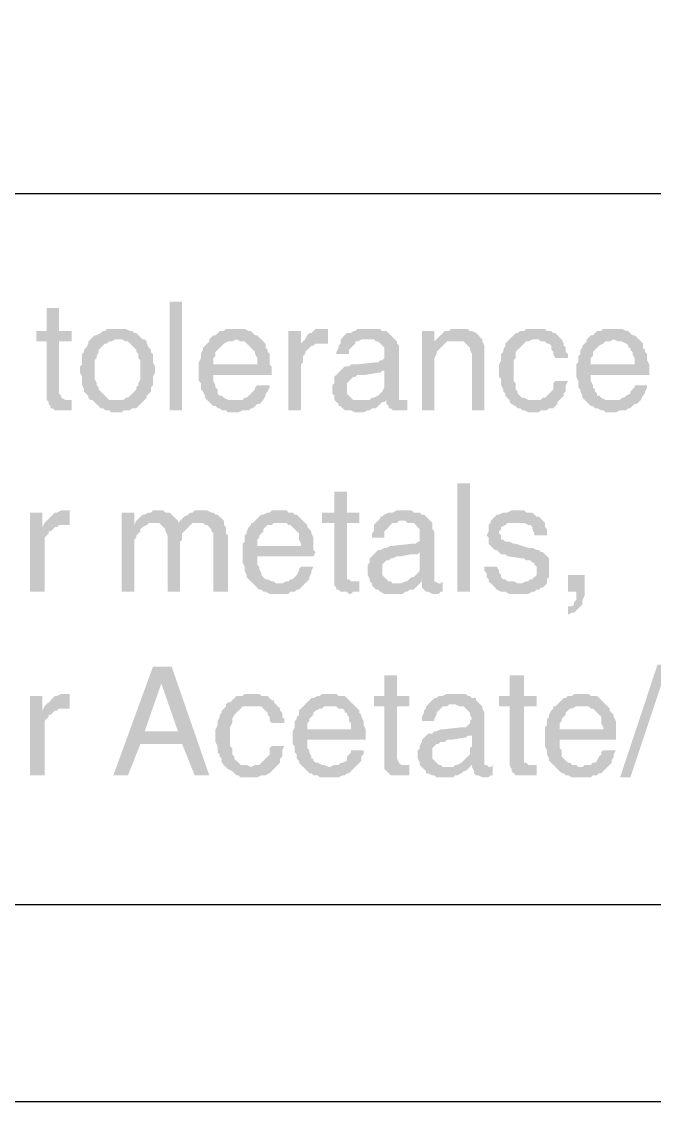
# Model space of a CAD drawing. Header units: inches. Extents: x 3613 to 8393, y -2205 to -794.
# Drawn here: x 6090.13 to 6103.83, y -1185.65 to -1162.28 of the extents above; entities that cross this region are included whole.
import ezdxf

# ---------------------------------------------------------------- set-up
doc = ezdxf.new("R2010")
doc.units = ezdxf.units.IN
doc.header["$MEASUREMENT"] = 0

msp = doc.modelspace()

# ---------------------------------------------------------------- hatches: boundary and pattern name
at = {"transparency": 33554559}
for points in [[(6090.944, -1168.479), (6090.673, -1168.479), (6090.673, -1168.975), (6090.448, -1168.975), (6090.448, -1169.201), (6090.673, -1169.201), (6090.673, -1170.464), (6090.719, -1170.51), (6090.719, -1170.555), (6090.764, -1170.6), (6090.764, -1170.645), (6090.809, -1170.645), (6090.854, -1170.69), (6091.215, -1170.69), (6091.215, -1170.464), (6091.08, -1170.464), (6090.989, -1170.419), (6090.989, -1170.374), (6090.944, -1170.329), (6090.944, -1169.201), (6091.215, -1169.201), (6091.215, -1168.975), (6090.944, -1168.975)], [(6093.336, -1170.69), (6093.336, -1168.343), (6093.607, -1168.343), (6093.607, -1170.69)], [(6092.208, -1168.93), (6091.982, -1168.93), (6091.937, -1168.975), (6091.892, -1168.975), (6091.847, -1169.02), (6091.757, -1169.065), (6091.712, -1169.065), (6091.666, -1169.111), (6091.621, -1169.156), (6091.621, -1169.156), (6091.576, -1169.201), (6091.576, -1169.246), (6091.531, -1169.336), (6091.486, -1169.381), (6091.486, -1169.426), (6091.441, -1169.472), (6091.441, -1169.697), (6091.396, -1169.742), (6091.396, -1169.833), (6091.396, -1169.878), (6091.441, -1169.968), (6091.441, -1170.149), (6091.486, -1170.239), (6091.486, -1170.284), (6091.531, -1170.329), (6091.576, -1170.374), (6091.576, -1170.419), (6091.621, -1170.464), (6092.208, -1170.464), (6092.027, -1170.464), (6091.982, -1170.419), (6091.937, -1170.374), (6091.892, -1170.329), (6091.847, -1170.284), (6091.802, -1170.239), (6091.802, -1170.194), (6091.757, -1170.149), (6091.757, -1170.103), (6091.712, -1170.013), (6091.712, -1169.607), (6091.757, -1169.562), (6091.757, -1169.517), (6091.802, -1169.426), (6091.802, -1169.381), (6091.847, -1169.336), (6091.892, -1169.291), (6091.937, -1169.246), (6091.982, -1169.246), (6092.027, -1169.201), (6092.073, -1169.201), (6092.163, -1169.156), (6092.75, -1169.156), (6092.704, -1169.111), (6092.659, -1169.065), (6092.614, -1169.02), (6092.569, -1169.02), (6092.524, -1168.975), (6092.479, -1168.975), (6092.388, -1168.93), (6092.298, -1168.93)], [(6094.78, -1168.93), (6094.555, -1168.93), (6094.51, -1168.975), (6094.419, -1168.975), (6094.374, -1169.02), (6094.329, -1169.065), (6094.284, -1169.065), (6094.239, -1169.111), (6094.194, -1169.156), (6094.78, -1169.156), (6094.871, -1169.201), (6094.961, -1169.201), (6095.006, -1169.246), (6095.051, -1169.291), (6095.096, -1169.336), (6095.096, -1169.336), (6095.142, -1169.381), (6095.187, -1169.426), (6095.187, -1169.472), (6095.232, -1169.562), (6095.232, -1169.697), (6093.968, -1169.697), (6093.968, -1170.058), (6094.013, -1170.103), (6094.013, -1170.239), (6094.058, -1170.284), (6094.104, -1170.374), (6094.104, -1170.419), (6094.149, -1170.464), (6094.194, -1170.51), (6094.194, -1170.51), (6094.239, -1170.555), (6094.284, -1170.6), (6094.329, -1170.6), (6094.374, -1170.645), (6094.419, -1170.645), (6094.465, -1170.69), (6094.555, -1170.69), (6094.6, -1170.735), (6094.826, -1170.735), (6094.916, -1170.69), (6095.051, -1170.69), (6095.096, -1170.645), (6095.142, -1170.645), (6095.187, -1170.6), (6095.232, -1170.555), (6095.277, -1170.555), (6095.322, -1170.51), (6094.78, -1170.464), (6094.6, -1170.464), (6094.51, -1170.419), (6094.465, -1170.374), (6094.419, -1170.374), (6094.374, -1170.329), (6094.374, -1170.239), (6094.329, -1170.194), (6094.329, -1170.149), (6094.284, -1170.058), (6094.284, -1169.923), (6095.548, -1169.923), (6095.548, -1169.742), (6095.503, -1169.697), (6095.503, -1169.472), (6095.457, -1169.426), (6095.457, -1169.381), (6095.412, -1169.336), (6095.412, -1169.246), (6095.367, -1169.201), (6095.322, -1169.156), (6095.277, -1169.111), (6095.232, -1169.065), (6095.187, -1169.065), (6095.142, -1169.02), (6095.096, -1168.975), (6095.051, -1168.975), (6094.961, -1168.93), (6094.871, -1168.93)], [(6096.18, -1168.975), (6095.909, -1168.975), (6095.909, -1170.69), (6096.18, -1170.69), (6096.18, -1169.697), (6096.225, -1169.652), (6096.225, -1169.517), (6096.27, -1169.472), (6096.27, -1169.426), (6096.315, -1169.381), (6096.36, -1169.336), (6096.405, -1169.291), (6096.45, -1169.291), (6096.18, -1169.246)], [(6096.676, -1168.93), (6096.496, -1168.93), (6096.45, -1168.975), (6096.405, -1169.02), (6096.36, -1169.02), (6096.315, -1169.065), (6096.27, -1169.156), (6096.27, -1169.156), (6096.225, -1169.201), (6096.676, -1169.246), (6096.766, -1169.246), (6096.766, -1168.93), (6096.721, -1168.93)], [(6097.669, -1168.93), (6097.398, -1168.93), (6097.353, -1168.975), (6097.308, -1168.975), (6097.263, -1169.02), (6097.173, -1169.02), (6097.127, -1169.065), (6097.127, -1169.065), (6097.082, -1169.111), (6097.037, -1169.156), (6097.037, -1169.246), (6096.992, -1169.291), (6096.992, -1169.336), (6096.947, -1169.426), (6096.947, -1169.472), (6097.218, -1169.472), (6097.218, -1169.381), (6097.263, -1169.336), (6097.308, -1169.291), (6097.353, -1169.246), (6097.353, -1169.201), (6097.398, -1169.201), (6097.488, -1169.156), (6098.211, -1169.156), (6098.165, -1169.111), (6098.12, -1169.065), (6098.075, -1169.02), (6098.03, -1168.975), (6097.94, -1168.975), (6097.895, -1168.93), (6097.714, -1168.93)], [(6099.068, -1168.975), (6098.797, -1168.975), (6098.797, -1170.69), (6099.068, -1170.69), (6099.068, -1169.742), (6099.068, -1169.562), (6099.113, -1169.472), (6099.113, -1169.426), (6099.158, -1169.381), (6099.203, -1169.336), (6099.203, -1169.336), (6099.249, -1169.291), (6099.294, -1169.246), (6099.068, -1169.201)], [(6099.565, -1168.93), (6099.429, -1168.93), (6099.384, -1168.975), (6099.294, -1168.975), (6099.249, -1169.02), (6099.203, -1169.065), (6099.158, -1169.111), (6099.113, -1169.156), (6099.068, -1169.201), (6099.294, -1169.246), (6099.339, -1169.201), (6099.519, -1169.201), (6100.106, -1169.156), (6100.061, -1169.111), (6100.016, -1169.065), (6100.016, -1169.065), (6099.971, -1169.02), (6099.88, -1168.975), (6099.835, -1168.975), (6099.79, -1168.93), (6099.655, -1168.93)], [(6101.234, -1168.93), (6101.054, -1168.93), (6101.009, -1168.975), (6100.918, -1168.975), (6100.873, -1169.02), (6100.828, -1169.02), (6100.783, -1169.065), (6100.738, -1169.111), (6100.693, -1169.156), (6101.325, -1169.156), (6101.37, -1169.201), (6101.46, -1169.201), (6101.505, -1169.246), (6101.55, -1169.246), (6101.595, -1169.291), (6101.595, -1169.381), (6101.641, -1169.426), (6101.641, -1169.472), (6101.686, -1169.562), (6101.957, -1169.562), (6101.957, -1169.472), (6101.911, -1169.426), (6101.911, -1169.336), (6101.866, -1169.291), (6101.866, -1169.246), (6101.821, -1169.156), (6101.776, -1169.111), (6101.731, -1169.065), (6101.731, -1169.065), (6101.686, -1169.02), (6101.641, -1169.02), (6101.595, -1168.975), (6101.505, -1168.975), (6101.46, -1168.93), (6101.325, -1168.93)], [(6102.949, -1168.93), (6102.724, -1168.93), (6102.679, -1168.975), (6102.588, -1168.975), (6102.543, -1169.02), (6102.498, -1169.065), (6102.453, -1169.065), (6102.408, -1169.111), (6102.363, -1169.156), (6102.949, -1169.156), (6103.04, -1169.201), (6103.13, -1169.201), (6103.22, -1169.246), (6103.265, -1169.291), (6103.265, -1169.336), (6103.31, -1169.336), (6103.31, -1169.381), (6103.356, -1169.426), (6103.356, -1169.472), (6103.401, -1169.562), (6103.401, -1169.697), (6102.137, -1169.697), (6102.137, -1169.968), (6102.182, -1170.058), (6102.182, -1170.194), (6102.227, -1170.239), (6102.227, -1170.284), (6102.272, -1170.374), (6102.272, -1170.419), (6102.318, -1170.464), (6102.363, -1170.51), (6102.363, -1170.51), (6102.408, -1170.555), (6102.453, -1170.6), (6102.498, -1170.6), (6102.543, -1170.645), (6102.588, -1170.645), (6102.679, -1170.69), (6102.724, -1170.69), (6102.769, -1170.735), (6102.995, -1170.735), (6103.085, -1170.69), (6103.22, -1170.69), (6103.265, -1170.645), (6103.31, -1170.645), (6103.356, -1170.6), (6103.401, -1170.555), (6103.446, -1170.555), (6103.491, -1170.51), (6102.949, -1170.464), (6102.769, -1170.464), (6102.679, -1170.419), (6102.633, -1170.374), (6102.588, -1170.374), (6102.588, -1170.329), (6102.543, -1170.284), (6102.543, -1170.239), (6102.498, -1170.194), (6102.498, -1170.149), (6102.453, -1170.058), (6102.453, -1169.923), (6103.717, -1169.923), (6103.717, -1169.697), (6103.672, -1169.607), (6103.672, -1169.472), (6103.626, -1169.426), (6103.626, -1169.381), (6103.581, -1169.336), (6103.581, -1169.246), (6103.536, -1169.201), (6103.491, -1169.156), (6103.446, -1169.111), (6103.401, -1169.065), (6103.356, -1169.065), (6103.31, -1169.02), (6103.265, -1168.975), (6103.22, -1168.975), (6103.13, -1168.93), (6103.04, -1168.93)], [(6092.75, -1169.156), (6092.208, -1169.156), (6092.298, -1169.156), (6092.388, -1169.201), (6092.434, -1169.201), (6092.479, -1169.246), (6092.524, -1169.291), (6092.569, -1169.336), (6092.614, -1169.381), (6092.614, -1169.426), (6092.659, -1169.472), (6092.659, -1169.562), (6092.704, -1169.607), (6092.704, -1170.013), (6092.659, -1170.103), (6092.659, -1170.149), (6092.614, -1170.194), (6092.614, -1170.239), (6092.569, -1170.284), (6092.524, -1170.329), (6092.479, -1170.374), (6092.434, -1170.419), (6092.388, -1170.419), (6092.343, -1170.464), (6091.666, -1170.464), (6091.712, -1170.51), (6091.757, -1170.555), (6091.802, -1170.6), (6091.847, -1170.645), (6091.892, -1170.645), (6091.937, -1170.69), (6092.027, -1170.69), (6092.073, -1170.735), (6092.298, -1170.735), (6092.343, -1170.69), (6092.479, -1170.69), (6092.524, -1170.645), (6092.614, -1170.645), (6092.659, -1170.6), (6092.704, -1170.555), (6092.75, -1170.51), (6092.795, -1170.464), (6092.795, -1170.464), (6092.84, -1170.419), (6092.84, -1170.374), (6092.885, -1170.329), (6092.93, -1170.284), (6092.93, -1170.194), (6092.975, -1170.149), (6092.975, -1169.968), (6093.02, -1169.878), (6093.02, -1169.833), (6093.02, -1169.742), (6092.975, -1169.652), (6092.975, -1169.472), (6092.93, -1169.426), (6092.93, -1169.381), (6092.885, -1169.336), (6092.84, -1169.246), (6092.84, -1169.201), (6092.795, -1169.156)], [(6094.194, -1169.156), (6094.194, -1169.201), (6094.149, -1169.246), (6094.104, -1169.291), (6094.058, -1169.336), (6094.058, -1169.381), (6094.013, -1169.472), (6094.013, -1169.562), (6093.968, -1169.652), (6093.968, -1169.697), (6094.284, -1169.697), (6094.284, -1169.562), (6094.329, -1169.517), (6094.329, -1169.426), (6094.374, -1169.381), (6094.419, -1169.336), (6094.419, -1169.336), (6094.465, -1169.291), (6094.51, -1169.246), (6094.6, -1169.201), (6094.69, -1169.201), (6094.78, -1169.156)], [(6096.225, -1169.201), (6096.18, -1169.246), (6096.45, -1169.291), (6096.496, -1169.246), (6096.676, -1169.246)], [(6098.211, -1169.156), (6097.624, -1169.156), (6097.759, -1169.156), (6097.804, -1169.201), (6097.849, -1169.201), (6097.895, -1169.246), (6097.94, -1169.291), (6097.985, -1169.336), (6097.985, -1169.562), (6097.94, -1169.607), (6097.895, -1169.607), (6097.849, -1169.652), (6097.804, -1169.652), (6097.398, -1169.697), (6097.263, -1169.697), (6097.218, -1169.742), (6097.127, -1169.742), (6097.082, -1169.787), (6097.985, -1169.833), (6097.985, -1170.103), (6097.985, -1170.194), (6097.94, -1170.284), (6097.895, -1170.329), (6097.849, -1170.374), (6097.849, -1170.374), (6097.759, -1170.419), (6097.714, -1170.419), (6097.669, -1170.464), (6097.488, -1170.464), (6096.947, -1170.51), (6096.992, -1170.555), (6096.992, -1170.6), (6097.037, -1170.6), (6097.082, -1170.645), (6097.127, -1170.69), (6097.263, -1170.69), (6097.353, -1170.735), (6097.534, -1170.735), (6097.624, -1170.69), (6097.669, -1170.69), (6097.714, -1170.645), (6097.804, -1170.645), (6097.849, -1170.6), (6097.895, -1170.555), (6097.94, -1170.51), (6097.985, -1170.51), (6098.03, -1170.464), (6098.301, -1170.464), (6098.301, -1169.291), (6098.256, -1169.246), (6098.256, -1169.201)], [(6100.106, -1169.156), (6099.519, -1169.201), (6099.7, -1169.201), (6099.745, -1169.246), (6099.79, -1169.291), (6099.79, -1169.291), (6099.835, -1169.336), (6099.835, -1169.381), (6099.88, -1169.472), (6099.88, -1170.69), (6100.151, -1170.69), (6100.151, -1169.291), (6100.106, -1169.201)], [(6100.693, -1169.156), (6100.648, -1169.201), (6100.603, -1169.246), (6100.603, -1169.291), (6100.557, -1169.381), (6100.557, -1169.426), (6100.512, -1169.472), (6100.512, -1169.607), (6100.467, -1169.697), (6100.467, -1169.968), (6100.512, -1170.013), (6100.512, -1170.149), (6100.557, -1170.239), (6100.557, -1170.284), (6100.603, -1170.329), (6100.603, -1170.374), (6100.648, -1170.419), (6100.693, -1170.464), (6101.234, -1170.464), (6101.099, -1170.464), (6101.009, -1170.419), (6100.964, -1170.419), (6100.918, -1170.374), (6100.873, -1170.329), (6100.873, -1170.284), (6100.828, -1170.239), (6100.828, -1170.103), (6100.783, -1170.058), (6100.783, -1169.607), (6100.828, -1169.562), (6100.828, -1169.426), (6100.873, -1169.381), (6100.918, -1169.336), (6100.918, -1169.336), (6100.964, -1169.291), (6101.009, -1169.246), (6101.054, -1169.201), (6101.099, -1169.201), (6101.189, -1169.156), (6101.234, -1169.156)], [(6102.363, -1169.156), (6102.363, -1169.201), (6102.318, -1169.246), (6102.272, -1169.291), (6102.272, -1169.336), (6102.227, -1169.381), (6102.227, -1169.472), (6102.182, -1169.517), (6102.182, -1169.652), (6102.137, -1169.697), (6102.453, -1169.697), (6102.453, -1169.562), (6102.498, -1169.517), (6102.498, -1169.426), (6102.543, -1169.381), (6102.588, -1169.336), (6102.588, -1169.336), (6102.633, -1169.291), (6102.724, -1169.246), (6102.769, -1169.201), (6102.859, -1169.201), (6102.949, -1169.156)], [(6097.082, -1169.787), (6097.037, -1169.833), (6096.992, -1169.878), (6096.992, -1169.878), (6096.947, -1169.923), (6096.902, -1169.968), (6096.902, -1170.103), (6096.857, -1170.149), (6096.857, -1170.239), (6096.857, -1170.329), (6096.902, -1170.374), (6096.902, -1170.464), (6096.947, -1170.51), (6097.488, -1170.464), (6097.308, -1170.464), (6097.263, -1170.419), (6097.218, -1170.374), (6097.173, -1170.329), (6097.173, -1170.103), (6097.218, -1170.058), (6097.263, -1170.013), (6097.308, -1169.968), (6097.353, -1169.968), (6097.398, -1169.923), (6097.579, -1169.923), (6097.849, -1169.878), (6097.895, -1169.878), (6097.94, -1169.833), (6097.985, -1169.833)], [(6095.503, -1170.149), (6095.232, -1170.149), (6095.187, -1170.194), (6095.187, -1170.239), (6095.142, -1170.284), (6095.096, -1170.329), (6095.051, -1170.374), (6095.006, -1170.419), (6094.961, -1170.419), (6094.916, -1170.464), (6094.78, -1170.464), (6095.322, -1170.51), (6095.367, -1170.464), (6095.412, -1170.374), (6095.412, -1170.329), (6095.457, -1170.284), (6095.503, -1170.194)], [(6101.957, -1170.058), (6101.686, -1170.058), (6101.641, -1170.103), (6101.641, -1170.239), (6101.595, -1170.284), (6101.55, -1170.329), (6101.505, -1170.374), (6101.46, -1170.419), (6101.415, -1170.419), (6101.37, -1170.464), (6100.693, -1170.464), (6100.693, -1170.51), (6100.738, -1170.555), (6100.828, -1170.6), (6100.873, -1170.645), (6100.918, -1170.645), (6100.964, -1170.69), (6101.009, -1170.69), (6101.099, -1170.735), (6101.325, -1170.735), (6101.37, -1170.69), (6101.505, -1170.69), (6101.55, -1170.645), (6101.641, -1170.645), (6101.686, -1170.6), (6101.731, -1170.555), (6101.731, -1170.51), (6101.776, -1170.464), (6101.821, -1170.419), (6101.866, -1170.374), (6101.866, -1170.329), (6101.911, -1170.284), (6101.911, -1170.149)], [(6103.672, -1170.149), (6103.401, -1170.149), (6103.401, -1170.194), (6103.356, -1170.239), (6103.31, -1170.284), (6103.31, -1170.329), (6103.22, -1170.374), (6103.175, -1170.419), (6103.13, -1170.419), (6103.085, -1170.464), (6102.949, -1170.464), (6103.491, -1170.51), (6103.536, -1170.464), (6103.581, -1170.374), (6103.626, -1170.329), (6103.626, -1170.284), (6103.672, -1170.194)], [(6098.481, -1170.464), (6098.391, -1170.464), (6098.03, -1170.51), (6098.03, -1170.555), (6098.075, -1170.6), (6098.075, -1170.645), (6098.12, -1170.645), (6098.165, -1170.69), (6098.481, -1170.69)], [(6098.301, -1170.464), (6098.03, -1170.464), (6098.03, -1170.51), (6098.391, -1170.464), (6098.391, -1170.464)], [(6099.565, -1174.617), (6099.565, -1172.27), (6099.835, -1172.27), (6099.835, -1174.617)], [(6097.173, -1172.45), (6096.902, -1172.45), (6096.902, -1172.902), (6096.631, -1172.902), (6096.631, -1173.127), (6096.902, -1173.127), (6096.902, -1174.481), (6096.947, -1174.526), (6096.947, -1174.572), (6096.992, -1174.572), (6097.037, -1174.617), (6097.173, -1174.617), (6097.218, -1174.662), (6097.263, -1174.662), (6097.308, -1174.617), (6097.443, -1174.617), (6097.443, -1174.391), (6097.263, -1174.391), (6097.218, -1174.346), (6097.173, -1174.346), (6097.173, -1173.127), (6097.443, -1173.127), (6097.443, -1172.902), (6097.173, -1172.902)], [(6090.583, -1172.902), (6090.312, -1172.902), (6090.312, -1174.617), (6090.628, -1174.617), (6090.628, -1173.443), (6090.673, -1173.398), (6090.719, -1173.353), (6090.719, -1173.308), (6090.764, -1173.308), (6090.809, -1173.263), (6090.854, -1173.218), (6090.583, -1173.218)], [(6091.08, -1172.856), (6090.989, -1172.856), (6090.899, -1172.902), (6090.854, -1172.902), (6090.809, -1172.947), (6090.764, -1172.992), (6090.719, -1173.037), (6090.673, -1173.082), (6090.673, -1173.082), (6090.628, -1173.127), (6091.08, -1173.172), (6091.17, -1173.172), (6091.17, -1172.856), (6091.125, -1172.856)], [(6092.569, -1172.902), (6092.298, -1172.902), (6092.298, -1174.617), (6092.569, -1174.617), (6092.569, -1173.488), (6092.614, -1173.443), (6092.614, -1173.398), (6092.659, -1173.353), (6092.704, -1173.308), (6092.704, -1173.263), (6092.75, -1173.218), (6092.84, -1173.172), (6092.569, -1173.172)], [(6093.065, -1172.856), (6092.975, -1172.856), (6092.93, -1172.902), (6092.885, -1172.902), (6092.795, -1172.947), (6092.75, -1172.947), (6092.704, -1172.992), (6092.659, -1173.037), (6092.614, -1173.082), (6092.569, -1173.172), (6092.84, -1173.172), (6092.885, -1173.127), (6093.02, -1173.127), (6093.517, -1173.082), (6093.472, -1173.037), (6093.427, -1172.992), (6093.427, -1172.992), (6093.381, -1172.947), (6093.336, -1172.902), (6093.246, -1172.902), (6093.201, -1172.856), (6093.156, -1172.856)], [(6094.013, -1172.856), (6093.878, -1172.856), (6093.833, -1172.902), (6093.788, -1172.902), (6093.742, -1172.947), (6093.652, -1172.992), (6093.607, -1173.037), (6093.562, -1173.082), (6093.517, -1173.127), (6093.111, -1173.127), (6093.156, -1173.172), (6093.201, -1173.218), (6093.201, -1173.218), (6093.246, -1173.263), (6093.246, -1173.308), (6093.291, -1173.398), (6093.291, -1174.617), (6093.562, -1174.617), (6093.562, -1173.533), (6093.607, -1173.488), (6093.607, -1173.353), (6093.652, -1173.308), (6093.697, -1173.263), (6093.697, -1173.263), (6093.742, -1173.218), (6093.788, -1173.172), (6093.833, -1173.127), (6093.968, -1173.127), (6094.51, -1173.082), (6094.465, -1173.037), (6094.419, -1172.992), (6094.419, -1172.992), (6094.374, -1172.947), (6094.329, -1172.947), (6094.284, -1172.902), (6094.239, -1172.902), (6094.149, -1172.856), (6094.104, -1172.856)], [(6095.728, -1172.856), (6095.548, -1172.856), (6095.503, -1172.902), (6095.457, -1172.902), (6095.367, -1172.947), (6095.322, -1172.947), (6095.277, -1172.992), (6095.232, -1173.037), (6095.187, -1173.082), (6095.142, -1173.127), (6095.864, -1173.127), (6095.909, -1173.172), (6095.954, -1173.172), (6095.999, -1173.218), (6096.044, -1173.263), (6096.044, -1173.263), (6096.089, -1173.308), (6096.134, -1173.353), (6096.134, -1173.488), (6096.18, -1173.579), (6096.18, -1173.624), (6095.232, -1173.624), (6094.916, -1173.669), (6094.916, -1173.985), (6094.961, -1174.075), (6094.961, -1174.165), (6095.006, -1174.256), (6095.006, -1174.301), (6095.051, -1174.346), (6095.096, -1174.391), (6095.142, -1174.436), (6095.142, -1174.436), (6095.187, -1174.481), (6095.232, -1174.526), (6095.277, -1174.572), (6095.322, -1174.572), (6095.367, -1174.617), (6095.412, -1174.617), (6095.503, -1174.662), (6095.909, -1174.662), (6095.954, -1174.617), (6096.044, -1174.617), (6096.089, -1174.572), (6096.134, -1174.572), (6096.18, -1174.526), (6096.225, -1174.481), (6096.27, -1174.436), (6095.638, -1174.436), (6095.593, -1174.391), (6095.548, -1174.391), (6095.457, -1174.346), (6095.412, -1174.346), (6095.367, -1174.301), (6095.322, -1174.256), (6095.322, -1174.21), (6095.277, -1174.12), (6095.277, -1174.075), (6095.232, -1174.03), (6095.232, -1173.849), (6096.45, -1173.849), (6096.496, -1173.759), (6096.45, -1173.714), (6096.45, -1173.443), (6096.405, -1173.353), (6096.405, -1173.308), (6096.36, -1173.263), (6096.315, -1173.218), (6096.315, -1173.172), (6096.27, -1173.127), (6096.225, -1173.082), (6096.18, -1173.037), (6096.134, -1172.992), (6096.089, -1172.947), (6096.044, -1172.947), (6095.999, -1172.902), (6095.909, -1172.902), (6095.864, -1172.856), (6095.773, -1172.856)], [(6098.436, -1172.856), (6098.256, -1172.856), (6098.165, -1172.902), (6098.075, -1172.902), (6097.985, -1172.947), (6097.94, -1172.992), (6097.895, -1172.992), (6097.895, -1173.037), (6097.849, -1173.082), (6097.804, -1173.127), (6097.759, -1173.172), (6097.759, -1173.308), (6097.714, -1173.353), (6097.714, -1173.443), (6097.985, -1173.443), (6097.985, -1173.308), (6098.03, -1173.263), (6098.075, -1173.218), (6098.12, -1173.172), (6098.12, -1173.172), (6098.165, -1173.127), (6098.256, -1173.127), (6098.301, -1173.082), (6098.978, -1173.082), (6098.933, -1173.037), (6098.888, -1172.992), (6098.842, -1172.947), (6098.797, -1172.947), (6098.752, -1172.902), (6098.617, -1172.902), (6098.572, -1172.856), (6098.481, -1172.856)], [(6100.873, -1172.856), (6100.738, -1172.856), (6100.648, -1172.902), (6100.557, -1172.902), (6100.467, -1172.947), (6100.422, -1172.947), (6100.377, -1172.992), (6100.332, -1173.037), (6100.287, -1173.082), (6100.287, -1173.127), (6100.241, -1173.172), (6100.241, -1173.308), (6100.196, -1173.398), (6100.241, -1173.443), (6100.241, -1173.579), (6100.287, -1173.624), (6100.332, -1173.669), (6100.377, -1173.714), (6100.422, -1173.714), (6100.467, -1173.759), (6100.512, -1173.804), (6100.603, -1173.804), (6100.648, -1173.849), (6100.964, -1173.895), (6101.009, -1173.895), (6101.054, -1173.94), (6101.144, -1173.94), (6101.189, -1173.985), (6101.234, -1173.985), (6101.234, -1174.03), (6101.28, -1174.075), (6101.28, -1174.256), (6101.234, -1174.301), (6101.189, -1174.346), (6101.144, -1174.346), (6101.099, -1174.391), (6101.054, -1174.391), (6100.964, -1174.436), (6100.287, -1174.436), (6100.332, -1174.481), (6100.377, -1174.526), (6100.377, -1174.526), (6100.422, -1174.572), (6100.512, -1174.617), (6100.603, -1174.617), (6100.693, -1174.662), (6101.099, -1174.662), (6101.189, -1174.617), (6101.234, -1174.617), (6101.28, -1174.572), (6101.325, -1174.572), (6101.37, -1174.526), (6101.415, -1174.526), (6101.46, -1174.481), (6101.505, -1174.436), (6101.505, -1174.346), (6101.55, -1174.301), (6101.55, -1174.12), (6101.55, -1173.895), (6101.505, -1173.849), (6101.46, -1173.804), (6101.46, -1173.804), (6101.415, -1173.759), (6101.37, -1173.759), (6101.325, -1173.714), (6101.28, -1173.714), (6101.189, -1173.669), (6101.099, -1173.669), (6100.828, -1173.579), (6100.783, -1173.579), (6100.693, -1173.533), (6100.603, -1173.533), (6100.557, -1173.488), (6100.512, -1173.488), (6100.512, -1173.398), (6100.467, -1173.353), (6100.467, -1173.308), (6100.512, -1173.263), (6100.512, -1173.218), (6100.603, -1173.172), (6100.603, -1173.172), (6100.648, -1173.127), (6100.873, -1173.127), (6101.415, -1173.082), (6101.37, -1173.037), (6101.325, -1172.992), (6101.28, -1172.992), (6101.234, -1172.947), (6101.189, -1172.902), (6101.054, -1172.902), (6101.009, -1172.856), (6100.918, -1172.856)], [(6090.628, -1173.127), (6090.583, -1173.218), (6090.899, -1173.218), (6090.944, -1173.172), (6091.08, -1173.172)], [(6094.51, -1173.082), (6093.968, -1173.127), (6094.058, -1173.127), (6094.104, -1173.172), (6094.149, -1173.172), (6094.194, -1173.218), (6094.239, -1173.263), (6094.239, -1173.308), (6094.284, -1173.353), (6094.284, -1174.617), (6094.6, -1174.617), (6094.6, -1173.398), (6094.555, -1173.353), (6094.555, -1173.218), (6094.51, -1173.172)], [(6095.142, -1173.127), (6095.096, -1173.127), (6095.096, -1173.172), (6095.051, -1173.218), (6095.006, -1173.308), (6095.006, -1173.353), (6094.961, -1173.398), (6094.961, -1173.533), (6094.916, -1173.579), (6094.916, -1173.669), (6095.232, -1173.624), (6095.232, -1173.488), (6095.277, -1173.443), (6095.277, -1173.398), (6095.322, -1173.353), (6095.367, -1173.308), (6095.367, -1173.263), (6095.412, -1173.218), (6095.457, -1173.172), (6095.548, -1173.172), (6095.593, -1173.127), (6095.728, -1173.127)], [(6098.978, -1173.082), (6098.391, -1173.082), (6098.436, -1173.082), (6098.481, -1173.127), (6098.617, -1173.127), (6098.662, -1173.172), (6098.707, -1173.218), (6098.752, -1173.263), (6098.752, -1173.398), (6098.752, -1173.533), (6098.707, -1173.533), (6098.662, -1173.579), (6098.572, -1173.579), (6098.165, -1173.624), (6098.12, -1173.624), (6098.03, -1173.669), (6097.985, -1173.669), (6097.895, -1173.714), (6097.849, -1173.714), (6098.752, -1173.759), (6098.752, -1174.03), (6098.752, -1174.165), (6098.707, -1174.21), (6098.662, -1174.256), (6098.617, -1174.301), (6098.572, -1174.301), (6098.526, -1174.346), (6098.481, -1174.391), (6098.436, -1174.391), (6098.346, -1174.436), (6097.714, -1174.436), (6097.714, -1174.481), (6097.759, -1174.526), (6097.804, -1174.572), (6097.849, -1174.572), (6097.895, -1174.617), (6097.985, -1174.662), (6098.391, -1174.662), (6098.436, -1174.617), (6098.481, -1174.617), (6098.526, -1174.572), (6098.617, -1174.572), (6098.662, -1174.526), (6098.707, -1174.481), (6098.752, -1174.436), (6098.797, -1174.391), (6099.068, -1174.391), (6099.068, -1173.308), (6099.023, -1173.263), (6099.023, -1173.127)], [(6101.415, -1173.082), (6100.873, -1173.127), (6101.009, -1173.127), (6101.099, -1173.172), (6101.144, -1173.172), (6101.189, -1173.218), (6101.189, -1173.263), (6101.234, -1173.353), (6101.234, -1173.398), (6101.505, -1173.398), (6101.505, -1173.263), (6101.46, -1173.218), (6101.46, -1173.127)], [(6097.849, -1173.714), (6097.804, -1173.759), (6097.759, -1173.804), (6097.759, -1173.804), (6097.714, -1173.849), (6097.669, -1173.895), (6097.669, -1173.985), (6097.624, -1174.03), (6097.624, -1174.256), (6097.669, -1174.346), (6097.669, -1174.391), (6097.714, -1174.436), (6098.211, -1174.436), (6098.165, -1174.436), (6098.12, -1174.391), (6098.075, -1174.391), (6098.03, -1174.346), (6097.985, -1174.301), (6097.94, -1174.256), (6097.94, -1174.12), (6097.94, -1174.03), (6097.985, -1173.985), (6098.03, -1173.94), (6098.075, -1173.94), (6098.12, -1173.895), (6098.165, -1173.895), (6098.256, -1173.849), (6098.346, -1173.849), (6098.572, -1173.804), (6098.707, -1173.804), (6098.752, -1173.759)], [(6096.45, -1174.075), (6096.18, -1174.075), (6096.134, -1174.12), (6096.134, -1174.165), (6096.089, -1174.256), (6096.044, -1174.301), (6095.999, -1174.346), (6095.954, -1174.346), (6095.909, -1174.391), (6095.864, -1174.391), (6095.773, -1174.436), (6095.728, -1174.436), (6096.27, -1174.436), (6096.315, -1174.391), (6096.36, -1174.346), (6096.36, -1174.301), (6096.405, -1174.21), (6096.405, -1174.165)], [(6100.422, -1174.075), (6100.151, -1174.075), (6100.151, -1174.165), (6100.196, -1174.21), (6100.196, -1174.301), (6100.241, -1174.346), (6100.241, -1174.391), (6100.287, -1174.436), (6100.873, -1174.436), (6100.783, -1174.391), (6100.648, -1174.391), (6100.603, -1174.346), (6100.557, -1174.346), (6100.512, -1174.301), (6100.512, -1174.256), (6100.467, -1174.21), (6100.467, -1174.165)], [(6099.249, -1174.391), (6099.203, -1174.436), (6098.797, -1174.436), (6098.797, -1174.526), (6098.842, -1174.572), (6098.842, -1174.572), (6098.888, -1174.617), (6098.933, -1174.617), (6099.023, -1174.662), (6099.158, -1174.662), (6099.203, -1174.617), (6099.249, -1174.617)], [(6099.068, -1174.391), (6098.797, -1174.391), (6098.797, -1174.436), (6099.158, -1174.436)], [(6102.318, -1174.256), (6101.957, -1174.256), (6101.957, -1174.617), (6102.137, -1174.617), (6102.137, -1174.797), (6102.092, -1174.842), (6102.092, -1174.887), (6102.047, -1174.933), (6101.957, -1174.933), (6101.957, -1175.113), (6101.957, -1175.113), (6102.047, -1175.068), (6102.092, -1175.068), (6102.137, -1175.023), (6102.182, -1174.978), (6102.227, -1174.933), (6102.272, -1174.887), (6102.272, -1174.797), (6102.318, -1174.707), (6102.318, -1174.572)], [(6093.381, -1176.241), (6092.975, -1176.241), (6092.118, -1178.588), (6092.434, -1178.588), (6092.704, -1177.911), (6093.607, -1177.911), (6092.795, -1177.64), (6093.156, -1176.602)], [(6093.381, -1176.241), (6093.156, -1176.602), (6093.517, -1177.64), (6092.795, -1177.64), (6093.607, -1177.911), (6093.878, -1178.588), (6094.194, -1178.588)], [(6104.123, -1176.196), (6103.31, -1178.633), (6103.085, -1178.633), (6103.897, -1176.196)], [(6098.256, -1176.422), (6097.985, -1176.422), (6097.985, -1176.873), (6097.759, -1176.873), (6097.759, -1177.099), (6097.985, -1177.099), (6097.985, -1178.453), (6098.03, -1178.498), (6098.075, -1178.543), (6098.075, -1178.543), (6098.12, -1178.588), (6098.526, -1178.588), (6098.526, -1178.363), (6098.346, -1178.363), (6098.301, -1178.317), (6098.301, -1178.317), (6098.256, -1178.227), (6098.256, -1177.099), (6098.526, -1177.099), (6098.526, -1176.873), (6098.256, -1176.873)], [(6101.009, -1176.422), (6100.693, -1176.422), (6100.693, -1176.873), (6100.467, -1176.873), (6100.467, -1177.099), (6100.693, -1177.099), (6100.693, -1178.363), (6100.738, -1178.453), (6100.738, -1178.498), (6100.783, -1178.543), (6100.783, -1178.543), (6100.828, -1178.588), (6101.28, -1178.588), (6101.28, -1178.363), (6101.099, -1178.363), (6101.054, -1178.317), (6101.009, -1178.317), (6101.009, -1177.099), (6101.28, -1177.099), (6101.28, -1176.873), (6101.009, -1176.873)], [(6090.583, -1176.873), (6090.312, -1176.873), (6090.312, -1178.588), (6090.628, -1178.588), (6090.628, -1177.415), (6090.673, -1177.37), (6090.719, -1177.325), (6090.719, -1177.279), (6090.764, -1177.279), (6090.809, -1177.234), (6090.854, -1177.189), (6090.583, -1177.189)], [(6091.08, -1176.828), (6090.989, -1176.828), (6090.899, -1176.873), (6090.854, -1176.873), (6090.809, -1176.918), (6090.764, -1176.964), (6090.719, -1177.009), (6090.673, -1177.054), (6090.673, -1177.054), (6090.628, -1177.099), (6091.08, -1177.144), (6091.17, -1177.144), (6091.17, -1176.828), (6091.125, -1176.828)], [(6095.096, -1176.828), (6094.961, -1176.828), (6094.916, -1176.873), (6094.78, -1176.873), (6094.735, -1176.918), (6094.69, -1176.964), (6094.645, -1177.009), (6094.6, -1177.009), (6094.555, -1177.054), (6094.555, -1177.099), (6095.322, -1177.099), (6095.367, -1177.144), (6095.412, -1177.189), (6095.457, -1177.234), (6095.457, -1177.279), (6095.503, -1177.325), (6095.503, -1177.415), (6095.548, -1177.46), (6095.819, -1177.46), (6095.819, -1177.37), (6095.773, -1177.325), (6095.773, -1177.234), (6095.728, -1177.189), (6095.728, -1177.144), (6095.683, -1177.099), (6095.638, -1177.054), (6095.593, -1177.009), (6095.593, -1176.964), (6095.548, -1176.964), (6095.503, -1176.918), (6095.457, -1176.873), (6095.322, -1176.873), (6095.277, -1176.828), (6095.187, -1176.828)], [(6096.811, -1176.828), (6096.631, -1176.828), (6096.586, -1176.873), (6096.541, -1176.873), (6096.45, -1176.918), (6096.405, -1176.918), (6096.36, -1176.964), (6096.315, -1177.009), (6096.27, -1177.054), (6096.225, -1177.099), (6096.947, -1177.099), (6096.992, -1177.144), (6097.082, -1177.144), (6097.127, -1177.189), (6097.127, -1177.234), (6097.173, -1177.234), (6097.173, -1177.279), (6097.218, -1177.325), (6097.218, -1177.415), (6097.263, -1177.46), (6097.263, -1177.595), (6096.315, -1177.595), (6095.999, -1177.64), (6095.999, -1177.911), (6096.044, -1177.956), (6096.044, -1178.092), (6096.089, -1178.137), (6096.089, -1178.227), (6096.134, -1178.272), (6096.134, -1178.317), (6096.18, -1178.363), (6096.225, -1178.408), (6096.225, -1178.408), (6096.27, -1178.453), (6096.315, -1178.498), (6096.36, -1178.543), (6096.405, -1178.543), (6096.45, -1178.588), (6096.541, -1178.588), (6096.586, -1178.633), (6096.992, -1178.633), (6097.082, -1178.588), (6097.127, -1178.588), (6097.173, -1178.543), (6097.218, -1178.543), (6097.263, -1178.498), (6097.308, -1178.453), (6097.353, -1178.408), (6096.766, -1178.408), (6096.676, -1178.363), (6096.631, -1178.363), (6096.541, -1178.317), (6096.496, -1178.317), (6096.45, -1178.272), (6096.45, -1178.227), (6096.405, -1178.227), (6096.405, -1178.182), (6096.36, -1178.092), (6096.36, -1178.047), (6096.315, -1178.002), (6096.315, -1177.821), (6097.579, -1177.821), (6097.579, -1177.595), (6097.534, -1177.505), (6097.534, -1177.415), (6097.488, -1177.325), (6097.488, -1177.279), (6097.443, -1177.234), (6097.443, -1177.189), (6097.398, -1177.144), (6097.353, -1177.099), (6097.308, -1177.054), (6097.263, -1177.009), (6097.218, -1176.964), (6097.173, -1176.918), (6097.127, -1176.873), (6096.992, -1176.873), (6096.947, -1176.828), (6096.902, -1176.828)], [(6099.519, -1176.828), (6099.339, -1176.828), (6099.249, -1176.873), (6099.158, -1176.873), (6099.113, -1176.918), (6099.068, -1176.918), (6099.023, -1176.964), (6098.978, -1177.009), (6098.933, -1177.054), (6098.888, -1177.099), (6098.888, -1177.144), (6098.842, -1177.189), (6098.842, -1177.234), (6098.797, -1177.325), (6098.797, -1177.415), (6099.068, -1177.415), (6099.068, -1177.37), (6099.113, -1177.279), (6099.113, -1177.234), (6099.158, -1177.189), (6099.203, -1177.144), (6099.203, -1177.144), (6099.249, -1177.099), (6099.339, -1177.099), (6099.384, -1177.054), (6100.061, -1177.054), (6100.016, -1177.009), (6099.971, -1176.964), (6099.971, -1176.918), (6099.88, -1176.918), (6099.835, -1176.873), (6099.79, -1176.873), (6099.745, -1176.828), (6099.61, -1176.828)], [(6102.272, -1176.828), (6102.092, -1176.828), (6102.047, -1176.873), (6101.957, -1176.873), (6101.911, -1176.918), (6101.866, -1176.918), (6101.821, -1176.964), (6101.776, -1177.009), (6101.731, -1177.054), (6101.686, -1177.099), (6102.408, -1177.099), (6102.453, -1177.144), (6102.498, -1177.144), (6102.543, -1177.189), (6102.588, -1177.234), (6102.588, -1177.234), (6102.633, -1177.279), (6102.679, -1177.325), (6102.679, -1177.46), (6102.724, -1177.55), (6102.724, -1177.595), (6101.776, -1177.595), (6101.46, -1177.64), (6101.46, -1177.956), (6101.505, -1178.047), (6101.505, -1178.137), (6101.55, -1178.227), (6101.55, -1178.272), (6101.595, -1178.317), (6101.641, -1178.363), (6101.686, -1178.408), (6101.686, -1178.408), (6101.731, -1178.453), (6101.776, -1178.498), (6101.821, -1178.543), (6101.866, -1178.543), (6101.911, -1178.588), (6101.957, -1178.588), (6102.047, -1178.633), (6102.453, -1178.633), (6102.498, -1178.588), (6102.588, -1178.588), (6102.633, -1178.543), (6102.679, -1178.543), (6102.724, -1178.498), (6102.769, -1178.453), (6102.814, -1178.408), (6102.182, -1178.408), (6102.137, -1178.363), (6102.047, -1178.363), (6102.002, -1178.317), (6101.957, -1178.317), (6101.911, -1178.272), (6101.866, -1178.227), (6101.866, -1178.227), (6101.821, -1178.182), (6101.821, -1178.047), (6101.776, -1178.002), (6101.776, -1177.821), (6102.995, -1177.821), (6102.995, -1177.415), (6102.949, -1177.325), (6102.949, -1177.279), (6102.904, -1177.234), (6102.859, -1177.189), (6102.859, -1177.144), (6102.814, -1177.099), (6102.769, -1177.054), (6102.724, -1177.009), (6102.679, -1176.964), (6102.633, -1176.918), (6102.588, -1176.873), (6102.453, -1176.873), (6102.408, -1176.828), (6102.318, -1176.828)], [(6090.628, -1177.099), (6090.583, -1177.189), (6090.899, -1177.189), (6090.944, -1177.144), (6091.08, -1177.144)], [(6094.555, -1177.099), (6094.51, -1177.144), (6094.465, -1177.189), (6094.465, -1177.234), (6094.419, -1177.279), (6094.419, -1177.325), (6094.374, -1177.415), (6094.374, -1177.505), (6094.329, -1177.595), (6094.329, -1177.866), (6094.374, -1177.956), (6094.374, -1178.092), (6094.419, -1178.137), (6094.419, -1178.182), (6094.465, -1178.227), (6094.465, -1178.317), (6094.51, -1178.363), (6094.555, -1178.408), (6095.096, -1178.408), (6095.006, -1178.363), (6094.871, -1178.363), (6094.826, -1178.317), (6094.78, -1178.272), (6094.735, -1178.227), (6094.735, -1178.182), (6094.69, -1178.137), (6094.69, -1178.002), (6094.645, -1177.956), (6094.645, -1177.55), (6094.69, -1177.46), (6094.69, -1177.37), (6094.735, -1177.279), (6094.78, -1177.234), (6094.78, -1177.234), (6094.826, -1177.189), (6094.871, -1177.144), (6094.916, -1177.099), (6095.096, -1177.099)], [(6096.225, -1177.099), (6096.225, -1177.099), (6096.18, -1177.144), (6096.134, -1177.189), (6096.134, -1177.279), (6096.089, -1177.325), (6096.089, -1177.37), (6096.044, -1177.415), (6096.044, -1177.55), (6095.999, -1177.64), (6096.315, -1177.595), (6096.315, -1177.46), (6096.36, -1177.415), (6096.36, -1177.37), (6096.405, -1177.325), (6096.45, -1177.279), (6096.45, -1177.234), (6096.496, -1177.189), (6096.586, -1177.144), (6096.631, -1177.144), (6096.676, -1177.099), (6096.811, -1177.099)], [(6100.061, -1177.054), (6099.474, -1177.054), (6099.519, -1177.054), (6099.61, -1177.099), (6099.7, -1177.099), (6099.745, -1177.144), (6099.79, -1177.189), (6099.835, -1177.234), (6099.835, -1177.279), (6099.88, -1177.37), (6099.88, -1177.37), (6099.835, -1177.415), (6099.835, -1177.46), (6099.79, -1177.505), (6099.745, -1177.55), (6099.655, -1177.55), (6099.249, -1177.595), (6099.203, -1177.595), (6099.113, -1177.64), (6099.068, -1177.64), (6099.023, -1177.686), (6098.933, -1177.686), (6099.88, -1177.731), (6099.88, -1177.956), (6099.835, -1178.002), (6099.835, -1178.137), (6099.79, -1178.182), (6099.745, -1178.227), (6099.7, -1178.272), (6099.7, -1178.272), (6099.655, -1178.317), (6099.565, -1178.363), (6099.519, -1178.363), (6099.474, -1178.408), (6098.797, -1178.408), (6098.842, -1178.453), (6098.888, -1178.498), (6098.888, -1178.543), (6098.933, -1178.543), (6099.023, -1178.588), (6099.068, -1178.588), (6099.113, -1178.633), (6099.474, -1178.633), (6099.519, -1178.588), (6099.565, -1178.588), (6099.655, -1178.543), (6099.7, -1178.498), (6099.745, -1178.498), (6099.79, -1178.453), (6099.835, -1178.408), (6099.88, -1178.363), (6100.196, -1178.363), (6100.151, -1178.363), (6100.151, -1177.234), (6100.106, -1177.144), (6100.106, -1177.099)], [(6101.686, -1177.099), (6101.641, -1177.099), (6101.641, -1177.144), (6101.595, -1177.189), (6101.55, -1177.279), (6101.55, -1177.325), (6101.505, -1177.37), (6101.505, -1177.505), (6101.46, -1177.55), (6101.46, -1177.64), (6101.776, -1177.595), (6101.776, -1177.46), (6101.821, -1177.415), (6101.821, -1177.37), (6101.866, -1177.325), (6101.911, -1177.279), (6101.911, -1177.234), (6101.957, -1177.189), (6102.002, -1177.144), (6102.047, -1177.144), (6102.137, -1177.099), (6102.272, -1177.099)], [(6098.933, -1177.686), (6098.888, -1177.731), (6098.842, -1177.776), (6098.842, -1177.776), (6098.797, -1177.821), (6098.797, -1177.866), (6098.752, -1177.956), (6098.752, -1178.002), (6098.707, -1178.047), (6098.707, -1178.227), (6098.752, -1178.317), (6098.752, -1178.363), (6098.797, -1178.408), (6099.339, -1178.408), (6099.249, -1178.408), (6099.203, -1178.363), (6099.158, -1178.363), (6099.113, -1178.317), (6099.068, -1178.272), (6099.023, -1178.227), (6099.023, -1178.092), (6099.023, -1178.002), (6099.068, -1177.956), (6099.113, -1177.911), (6099.158, -1177.911), (6099.203, -1177.866), (6099.294, -1177.866), (6099.339, -1177.821), (6099.429, -1177.821), (6099.7, -1177.776), (6099.745, -1177.776), (6099.79, -1177.731), (6099.88, -1177.731)], [(6095.819, -1177.956), (6095.548, -1177.956), (6095.503, -1178.002), (6095.503, -1178.137), (6095.457, -1178.182), (6095.412, -1178.227), (6095.367, -1178.272), (6095.322, -1178.317), (6095.277, -1178.363), (6095.187, -1178.363), (6095.096, -1178.408), (6094.555, -1178.408), (6094.6, -1178.453), (6094.69, -1178.498), (6094.735, -1178.543), (6094.78, -1178.588), (6094.826, -1178.588), (6094.871, -1178.633), (6095.232, -1178.633), (6095.322, -1178.588), (6095.412, -1178.588), (6095.503, -1178.543), (6095.548, -1178.498), (6095.593, -1178.453), (6095.593, -1178.453), (6095.638, -1178.408), (6095.683, -1178.363), (6095.728, -1178.317), (6095.728, -1178.227), (6095.773, -1178.182), (6095.773, -1178.047)], [(6097.534, -1178.047), (6097.263, -1178.047), (6097.263, -1178.092), (6097.218, -1178.137), (6097.173, -1178.182), (6097.173, -1178.272), (6097.082, -1178.317), (6097.037, -1178.317), (6096.992, -1178.363), (6096.902, -1178.363), (6096.811, -1178.408), (6097.353, -1178.408), (6097.398, -1178.363), (6097.443, -1178.317), (6097.488, -1178.272), (6097.488, -1178.182), (6097.534, -1178.137)], [(6102.995, -1178.047), (6102.724, -1178.047), (6102.679, -1178.092), (6102.679, -1178.137), (6102.633, -1178.182), (6102.588, -1178.272), (6102.543, -1178.317), (6102.498, -1178.317), (6102.453, -1178.363), (6102.318, -1178.363), (6102.272, -1178.408), (6102.814, -1178.408), (6102.859, -1178.363), (6102.904, -1178.317), (6102.904, -1178.272), (6102.949, -1178.182), (6102.949, -1178.137)], [(6100.332, -1178.363), (6100.287, -1178.408), (6099.88, -1178.408), (6099.926, -1178.498), (6099.926, -1178.543), (6099.926, -1178.543), (6099.971, -1178.588), (6100.016, -1178.588), (6100.106, -1178.633), (6100.241, -1178.633), (6100.287, -1178.588), (6100.332, -1178.588)], [(6100.196, -1178.363), (6099.88, -1178.363), (6099.88, -1178.408), (6100.241, -1178.408)]]:
    msp.add_hatch(color=256, dxfattribs=at).paths.add_polyline_path(points)

# ---------------------------------------------------------------- linework, layer by layer
msp.add_line((5762.68, -1181.386), (6171.935, -1181.386))
msp.add_lwpolyline([(6175.973, -1185.646), (6175.973, -888.646), (5755.973, -888.646), (5755.973, -1185.646)], close=True)
msp.add_lwpolyline([(5775.497, -1165.996), (6124.568, -1165.996)])
msp.add_solid([(6093.517, -1173.082), (6093.02, -1173.127), (6093.517, -1173.127)], dxfattribs=at)

doc.saveas('drawing.dxf')
